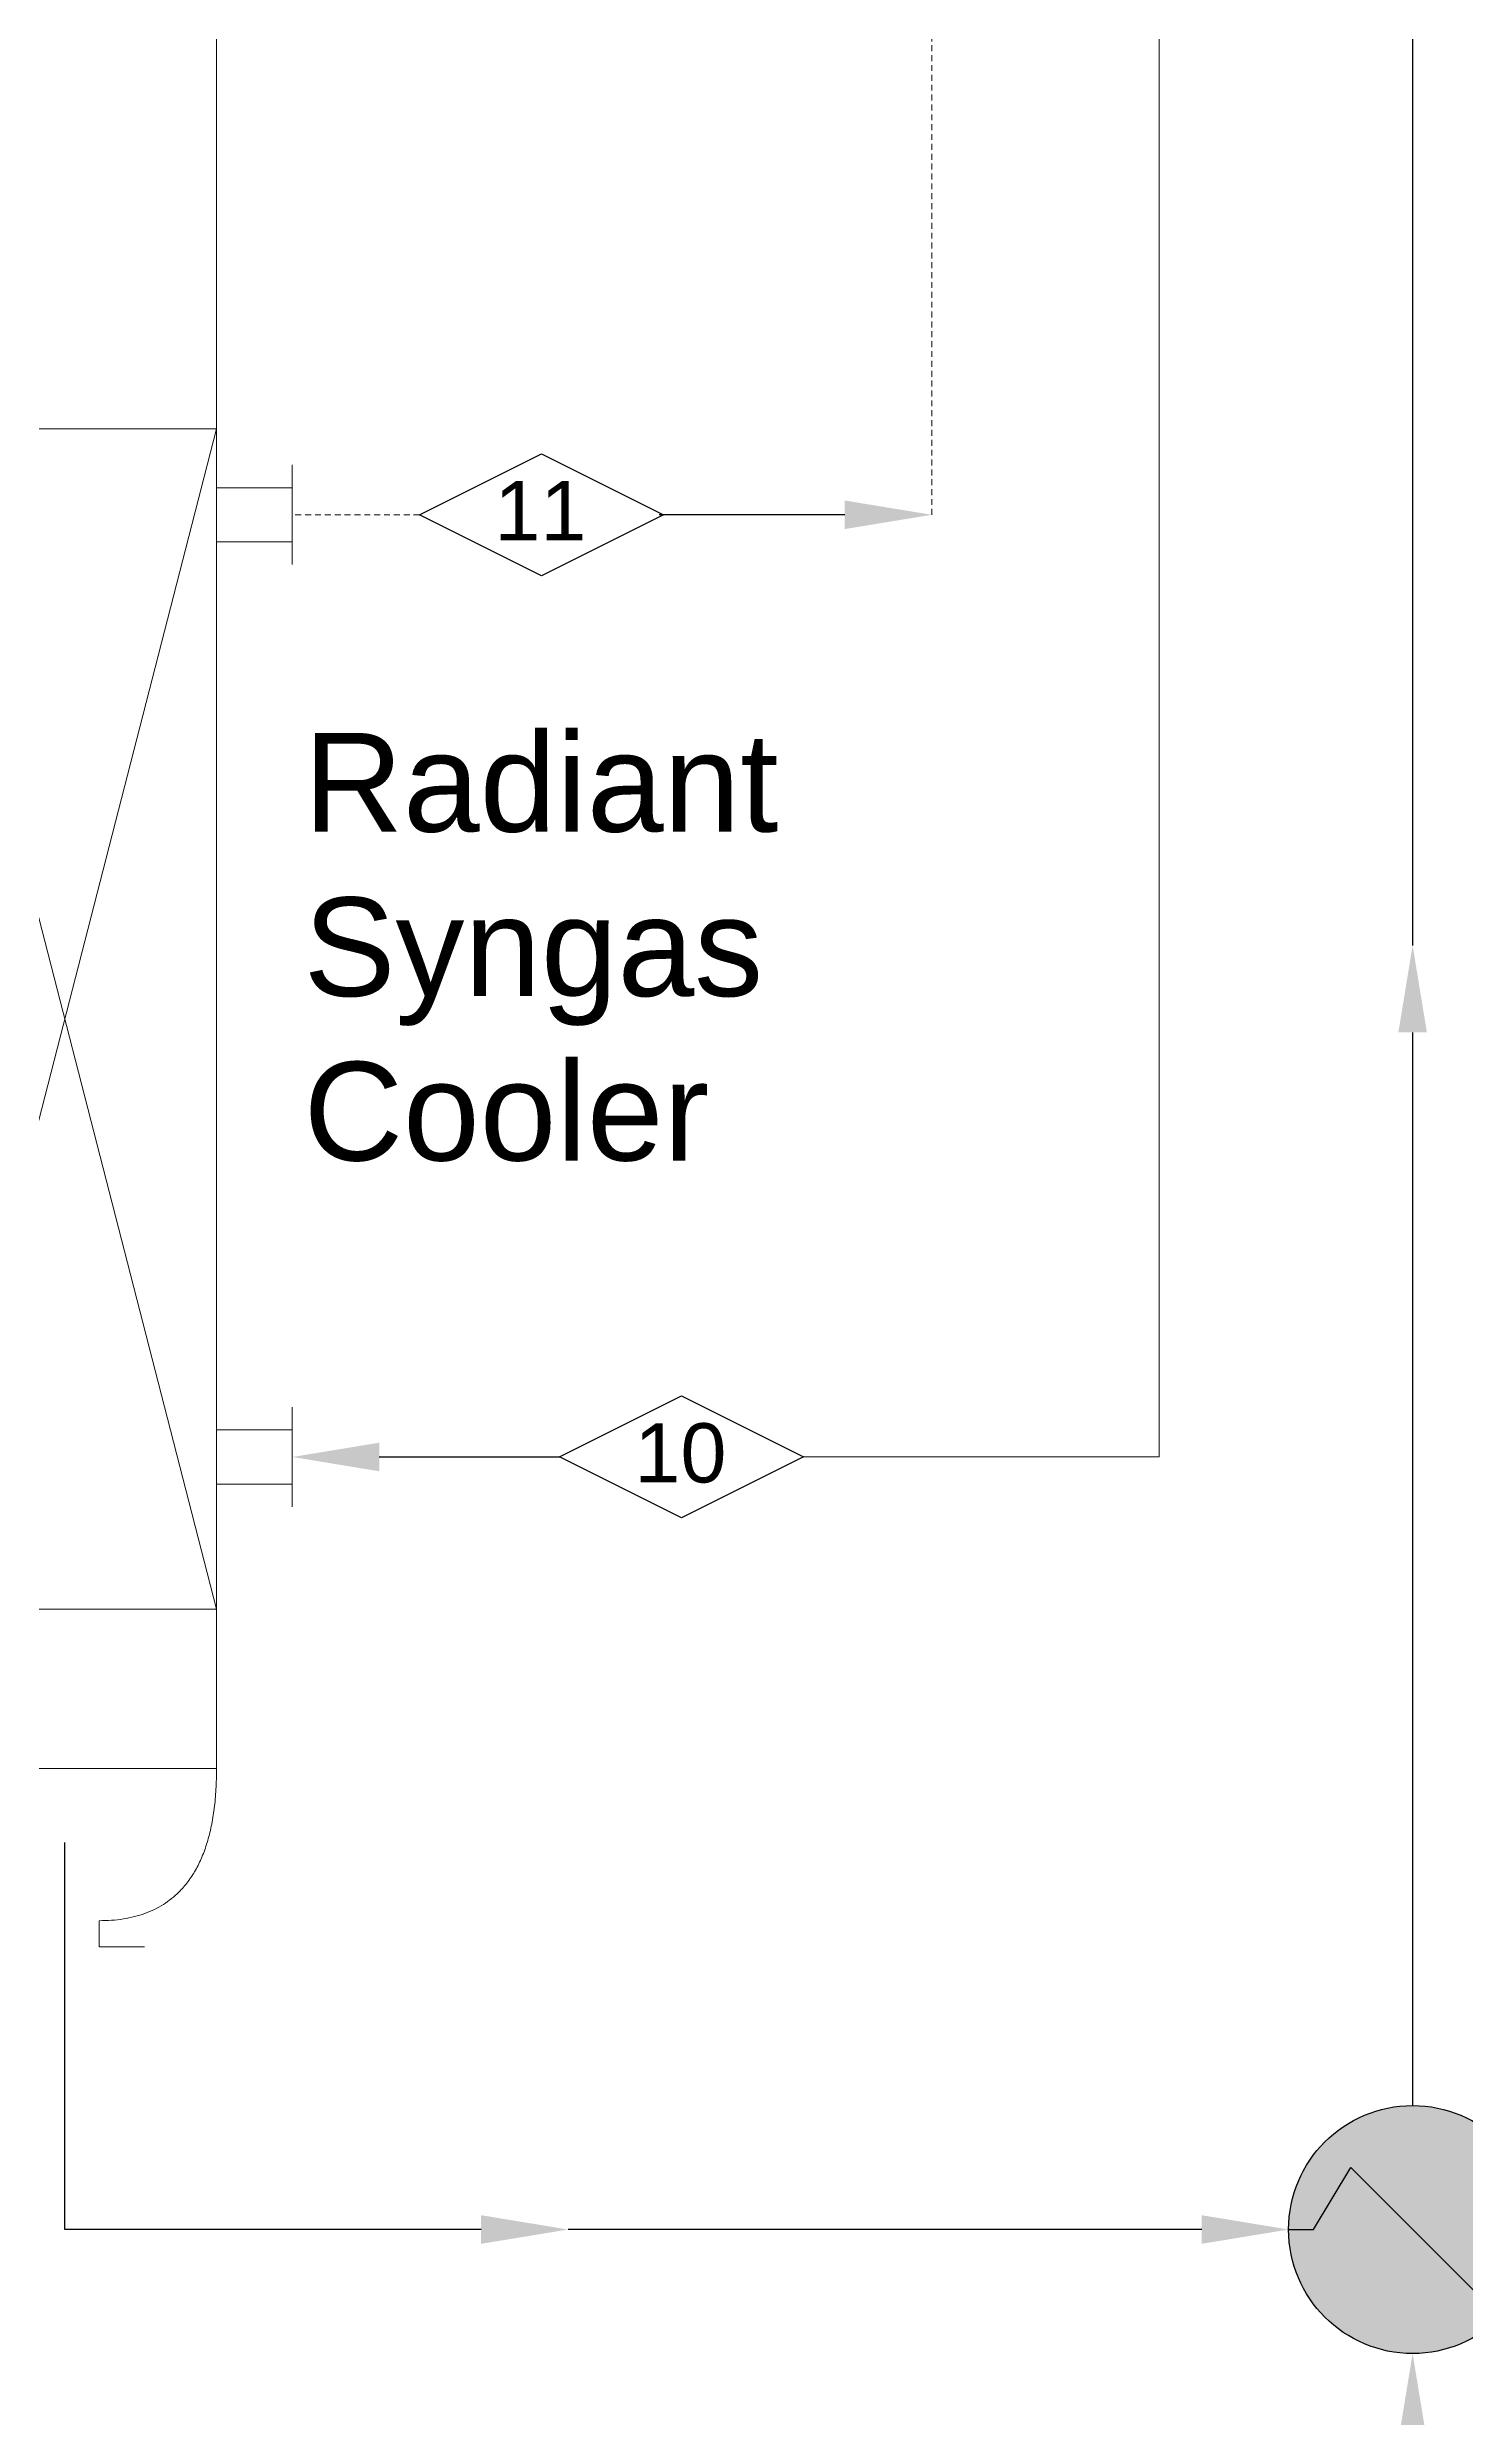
# Model space of a CAD drawing. Header units: millimetres. Extents: x 0 to 796, y 0 to 327.
# Drawn here: x 148.9 to 184.9, y 55.7 to 115.7 of the extents above; entities that cross this region are included whole.
import ezdxf
from ezdxf import colors
from ezdxf.entities.mleader import LeaderData, LeaderLine
from ezdxf.enums import TextEntityAlignment as Align
from ezdxf.math import Vec2, Vec3

# ---------------------------------------------------------------- set-up
doc = ezdxf.new("R2010")
doc.units = ezdxf.units.MM
doc.header["$LTSCALE"] = 0.25
doc.header["$MEASUREMENT"] = 0
doc.linetypes.add('ACAD_ISO02W100', pattern=[15, 12, -3])
doc.styles.get("Standard").update_dxf_attribs({"font": 'arial.ttf', "height": 1.5})

# ---------------------------------------------------------------- blocks, each defined once
blk = doc.blocks.new('*U2')
at = {"true_color": 0x939598, "transparency": 33554572}
h = blk.add_hatch(color=252, dxfattribs=at)
h.dxf.hatch_style = 1
edge = h.paths.add_edge_path()
edge.add_ellipse((0.1125, 0), major_axis=(0.1125, 0), ratio=1, start_angle=0, end_angle=180)
edge.add_line((0, 0), (0.0225, 0))
edge.add_line((0.0225, 0), (0.0563, 0.0563))
edge.add_line((0.0563, 0.0563), (0.1688, -0.0563))
edge.add_line((0.1688, -0.0563), (0.2025, 0))
edge.add_line((0.2025, 0), (0.225, 0))
edge = h.paths.add_edge_path()
edge.add_line((0.0563, 0.0563), (0.0225, 0))
edge.add_line((0.0225, 0), (0, 0))
edge.add_ellipse((0.1125, 0), major_axis=(0.1125, 0), ratio=1, start_angle=180, end_angle=360)
edge.add_line((0.225, 0), (0.2025, 0))
edge.add_line((0.2025, 0), (0.1688, -0.0563))
edge.add_line((0.1688, -0.0563), (0.0563, 0.0563))
for p, q in [((0.0225, 0), (0.0563, 0.0563)), ((0.0563, 0.0563), (0.1688, -0.0563)), ((0, 0), (0.0225, 0)), ((0.1688, -0.0563), (0.2025, 0)), ((0.2025, 0), (0.2025, 0)), ((0.2025, 0), (0.225, 0))]:
    blk.add_line(p, q)
blk.add_ellipse((0.1125, 0), major_axis=(0.1125, 0), ratio=1)
blk = doc.blocks.new('DIM')
blk.add_lwpolyline([(0, 0), (3.092, 1.546), (6.185, 0), (3.092, -1.546)], close=True)
blk.add_attdef('1', text='', height=2.5).set_placement((2.878, -1.191), align=Align.CENTER)

msp = doc.modelspace()

# ---------------------------------------------------------------- linework, layer by layer
at = {"lineweight": 9}
for p, q in [((155.132, 103.878), (155.132, 105.14)), ((155.132, 103.878), (155.132, 102.616)), ((155.132, 79.997), (155.132, 81.259)), ((155.132, 79.997), (155.132, 78.735)), ((150.237, 67.58), (151.384, 67.58))]:
    msp.add_line(p, q, dxfattribs=at)
at = {"linetype": 'ACAD_ISO02W100', "lineweight": 9, "ltscale": 0.05}
msp.add_line((158.358, 103.878), (155.132, 103.878), dxfattribs=at)
at = {"lineweight": 9}
for points in [[(168.094, 79.997), (177.11, 79.997), (177.11, 130.443), (174.267, 130.443)], [(153.211, 116.687), (153.211, 72.098), (145.511, 72.098), (145.511, 116.687)], [(145.511, 106.06), (153.211, 106.06), (145.511, 76.139), (153.211, 76.139), (145.511, 106.06)], [(150.237, 68.243), (150.237, 67.58)]]:
    msp.add_lwpolyline(points, dxfattribs=at)
at = {"linetype": 'ACAD_ISO02W100', "lineweight": 9, "ltscale": 0.05}
msp.add_lwpolyline([(171.342, 103.878), (171.342, 128.562)], dxfattribs=at)
at = {"lineweight": 9}
for points in [[(153.211, 104.564), (155.132, 104.564), (155.132, 103.192), (153.211, 103.192)], [(153.211, 79.311), (155.132, 79.311), (155.132, 80.683), (153.211, 80.683)]]:
    msp.add_lwpolyline(points, close=True, dxfattribs=at)
msp.add_open_spline([(153.211, 72.098), (153.211, 68.243), (150.237, 68.243)], degree=2, dxfattribs=at)

# ---------------------------------------------------------------- block references
ref = msp.add_blockref('DIM', (158.358, 103.878), dxfattribs=at)
ref.add_attrib('1', '11', dxfattribs={"height": 1.5}).set_placement((161.422, 103.232), align=Align.CENTER)
ref = msp.add_blockref('DIM', (161.909, 79.997), dxfattribs=at)
ref.add_attrib('1', '10', dxfattribs={"height": 1.5}).set_placement((164.973, 79.351), align=Align.CENTER)
at = {"lineweight": 9, "xscale": 27.94, "yscale": 27.94, "zscale": 27.94}
msp.add_blockref('*U2', (180.391, 60.416), dxfattribs=at)

# ---------------------------------------------------------------- texts
at = {"lineweight": 9, "insert": (155.419, 98.346), "char_height": 2.5, "attachment_point": 1}
msp.add_mtext_dynamic_manual_height_columns('Radiant Syngas Cooler', width=8.2684, gutter_width=1, heights=[0], dxfattribs=at)

# ---------------------------------------------------------------- leaders
at = {"linetype": 'ACAD_ISO02W100', "lineweight": 9, "ltscale": 0.05}
ml = msp.add_multileader_mtext('Standard', dxfattribs=at)
ml.set_content('')
ml.set_leader_properties()
ml.build(insert=Vec2(0, 0))
ml.multileader.update_dxf_attribs({"has_dogleg": 0, "dogleg_length": 0, "arrow_head_size": 2.205})
ctx = ml.context
ctx.base_point, ctx.char_height, ctx.arrow_head_size, ctx.landing_gap_size, ctx.plane_origin = Vec3(183.534, 92.962), 0.198, 2.205, 0.099, Vec3(217.274, 134.542)
notes = []
notes.append((ctx, [(1, (1, 1, 0), (183.534, 92.962), (1, 0), 0, [(0, [(217.274, 134.542), (183.534, 134.542)], 0, [])])]))
ctx.mtext, ml.multileader.dxf.content_type = None, 0
ml = msp.add_multileader_mtext('Standard', dxfattribs=at)
ml.set_content('')
ml.set_leader_properties()
ml.build(insert=Vec2(0, 0))
ml.multileader.update_dxf_attribs({"has_dogleg": 0, "dogleg_length": 0, "arrow_head_size": 2.205})
ctx = ml.context
ctx.base_point, ctx.char_height, ctx.arrow_head_size, ctx.landing_gap_size, ctx.plane_origin = Vec3(164.429, 103.878), 0.198, 2.205, 0.099, Vec3(161.217, 103.878)
notes.append((ctx, [(0, (1, 1, 0), (164.429, 103.878), (-1, 0), 0, [(0, [(171.342, 103.878)], 0, [])])]))
ctx.mtext, ml.multileader.dxf.content_type = None, 0
at = {"linetype": 'ACAD_ISO02W100', "lineweight": 9}
ml = msp.add_multileader_mtext('Standard', dxfattribs=at)
ml.set_content('')
ml.set_leader_properties()
ml.build(insert=Vec2(0, 0))
ml.multileader.update_dxf_attribs({"has_dogleg": 0, "dogleg_length": 0, "arrow_head_size": 2.205})
ctx = ml.context
ctx.base_point, ctx.char_height, ctx.arrow_head_size, ctx.landing_gap_size, ctx.plane_origin = Vec3(183.534, 63.559), 0.198, 2.205, 0.099, Vec3(174.794, 88.863)
notes.append((ctx, [(0, (1, 1, 0), (183.534, 63.559), (1, 0), 0, [(0, [(183.534, 92.962)], 0, [])])]))
ctx.mtext, ml.multileader.dxf.content_type = None, 0
at = {"lineweight": 9}
ml = msp.add_multileader_mtext('Standard', dxfattribs=at)
ml.set_content('')
ml.set_leader_properties()
ml.build(insert=Vec2(0, 0))
ml.multileader.update_dxf_attribs({"has_dogleg": 0, "dogleg_length": 0, "arrow_head_size": 2.205})
ctx = ml.context
ctx.base_point, ctx.char_height, ctx.arrow_head_size, ctx.landing_gap_size, ctx.plane_origin = Vec3(161.909, 79.997), 0.198, 2.205, 0.099, Vec3(153.972, 79.997)
notes.append((ctx, [(0, (1, 1, 0), (161.909, 79.997), (1, 0), 0, [(0, [(155.132, 79.997)], 0, [])])]))
ctx.mtext, ml.multileader.dxf.content_type = None, 0
ml = msp.add_multileader_mtext('Standard', dxfattribs=at)
ml.set_content('')
ml.set_leader_properties()
ml.build(insert=Vec2(0, 0))
ml.multileader.update_dxf_attribs({"has_dogleg": 0, "dogleg_length": 0, "arrow_head_size": 2.205})
ctx = ml.context
ctx.base_point, ctx.char_height, ctx.arrow_head_size, ctx.landing_gap_size, ctx.plane_origin = Vec3(149.361, 70.226), 0.198, 2.205, 0.099, Vec3(162.124, 60.416)
notes.append((ctx, [(0, (1, 1, 0), (149.361, 70.226), (-1, 0), 0, [(0, [(162.124, 60.416), (149.361, 60.416)], 0, [])])]))
ctx.mtext, ml.multileader.dxf.content_type = None, 0
ml = msp.add_multileader_mtext('Standard', dxfattribs=at)
ml.set_content('')
ml.set_leader_properties()
ml.build(insert=Vec2(0, 0))
ml.multileader.update_dxf_attribs({"has_dogleg": 0, "dogleg_length": 0, "arrow_head_size": 2.205})
ctx = ml.context
ctx.base_point, ctx.char_height, ctx.arrow_head_size, ctx.landing_gap_size, ctx.plane_origin = Vec3(162.124, 60.416), 0.198, 2.205, 0.099, Vec3(171.651, 60.416)
notes.append((ctx, [(0, (1, 1, 0), (162.124, 60.416), (-1, 0), 0, [(0, [(180.391, 60.416)], 0, [])])]))
ctx.mtext, ml.multileader.dxf.content_type = None, 0
ml = msp.add_multileader_mtext('Standard', dxfattribs=at)
ml.set_content('')
ml.set_leader_properties()
ml.build(insert=Vec2(0, 0))
ml.multileader.update_dxf_attribs({"has_dogleg": 0, "dogleg_length": 0, "arrow_head_size": 2.005})
ctx = ml.context
ctx.base_point, ctx.char_height, ctx.arrow_head_size, ctx.landing_gap_size, ctx.plane_origin = Vec3(188.54, 49.115), 0.18, 2.005, 0.09, Vec3(174.794, 57.273)
notes.append((ctx, [(0, (1, 1, 0), (183.534, 49.115), (1, 0), 0, [(0, [(183.534, 57.273)], 0, [])])]))
ctx.mtext, ml.multileader.dxf.content_type = None, 0
for ctx, leaders in notes:
    for number, flags, end, landing, length, lines in leaders:
        leader = LeaderData()
        leader.index, (leader.has_last_leader_line, leader.has_dogleg_vector, leader.attachment_direction) = number, flags
        leader.last_leader_point, leader.dogleg_vector, leader.dogleg_length = Vec3(end), Vec3(landing), length
        for number, points, colour, breaks in lines:
            line = LeaderLine()
            line.index, line.vertices, line.color, line.breaks = number, Vec3.list(points), colors.encode_raw_color(colour), breaks
            leader.lines.append(line)
        ctx.leaders.append(leader)

doc.saveas('drawing.dxf')
